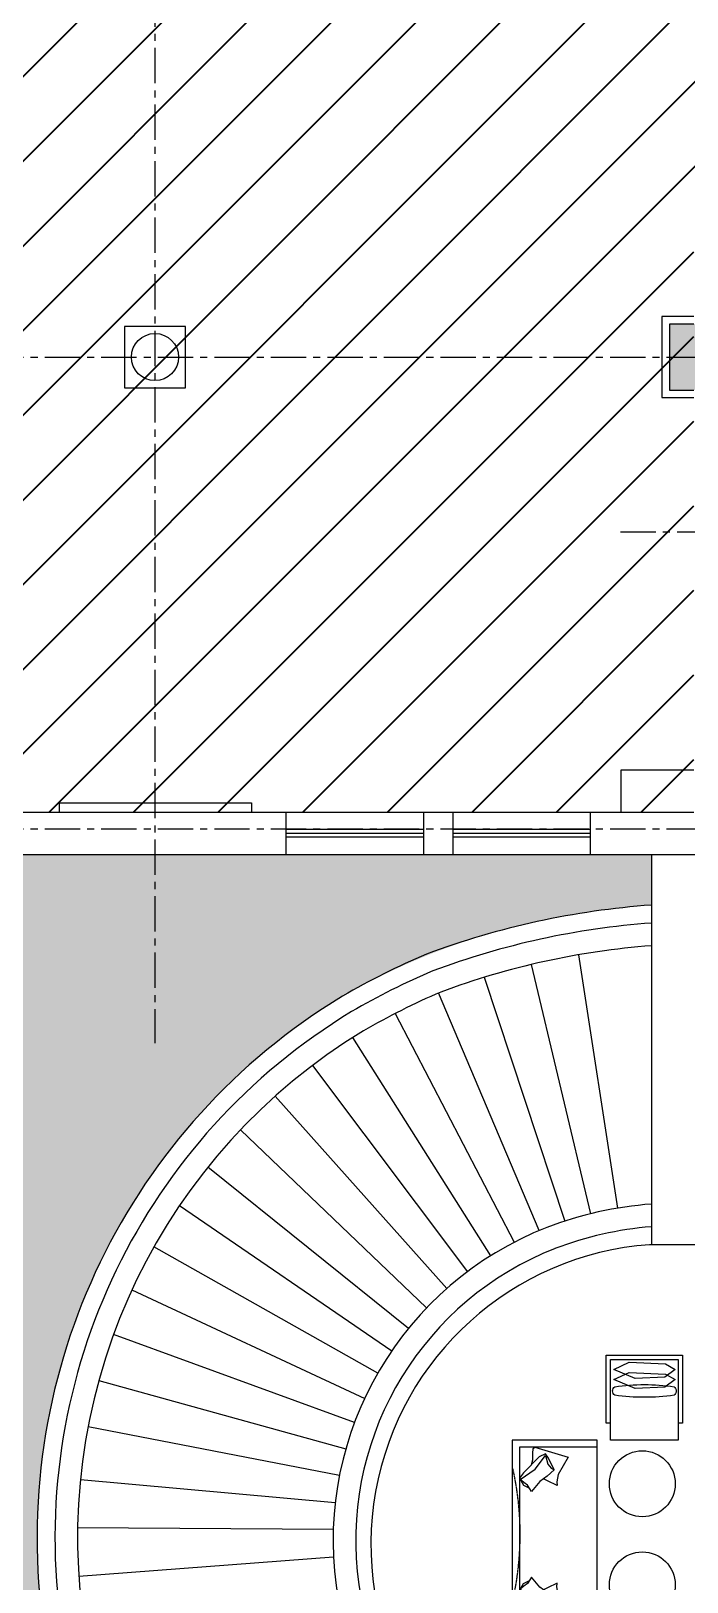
# Model space of a CAD drawing. Header units: millimetres. Extents: x -6033 to 120673, y -4970 to 90533.
# Drawn here: x 41054 to 48017, y 58221 to 74680 of the extents above; entities that cross this region are included whole.
import ezdxf

# ---------------------------------------------------------------- set-up
doc = ezdxf.new("R2010")
doc.units = ezdxf.units.MM
for name, pattern in [('I-AR$0$ACAD_ISO02W100', [15, 12, -3]), ('I-AR$0$CENTER', [2, 1.25, -0.25, 0.25, -0.25]), ('I-PLAN$0$CENTER', [2, 1.25, -0.25, 0.25, -0.25])]:
    doc.linetypes.add(name, pattern=pattern)
for name, color, linetype in [('I-AR$0$1-窗', 2, 'Continuous'), ('I-AR$0$9-填充', 8, 'Continuous'), ('I-AR$0$A-LOL061W1', 252, 'Continuous'), ('I-AR$0$A-stairs', 2, 'Continuous'), ('I-AR$0$D-BASE-INTWALL', 1, 'Continuous'), ('I-AR$0$D-BASE-WALL', 4, 'Continuous'), ('I-AR$0$L-ELEV-MARK', 253, 'Continuous'), ('I-AR$0$P-平面活动家具', 1, 'Continuous'), ('I-PLAN$0$I-GRID', 252, 'I-PLAN$0$CENTER')]:
    doc.layers.add(name, color=color, linetype=linetype)
doc.layers.add('I-AR$0$GZET_COL_GRID_1-200_轴线', color=8, linetype='I-AR$0$CENTER', lineweight=25)
doc.layers.add('I-AR$0$I-SCOPE', color=252, linetype='Continuous', lineweight=35)

# ---------------------------------------------------------------- blocks, each defined once
blk = doc.blocks.new('I-AR$0$pool-sofa')
at = {"layer": 'I-AR$0$P-平面活动家具'}
for points in [[(7569.645446275491, 29240.81226587633), (9569.645446275492, 29240.81226587633), (9569.645446275492, 30140.81226587633), (7569.645446275491, 30140.81226587633)], [(7644.645446275491, 29315.81226587633), (9494.645446275492, 29315.81226587633), (9494.645446275492, 30140.81226587633), (7644.645446275491, 30140.81226587633)]]:
    blk.add_lwpolyline(points, close=True, dxfattribs=at)
at = {"layer": 'I-AR$0$P-平面活动家具', "ltscale": 0.05}
for points in [[(7832.800743481449, 29443.53543106959), (7777.769579566418, 29458.84280850624), (7712.50853556313, 29458.14327797413), (7657.906206452403, 29461.9600401651), (7644.645446275491, 29479.58301202728), (7749.224546663593, 29833.74812315072), (7934.261296441588, 29726.56131630413), (8013.597204655495, 29713.76549831953), (8050.530895682182, 29716.36299936542), (8001.427003691336, 29614.14862435039), (7981.890629327142, 29570.84494636593)], [(9306.490149069534, 29443.53543106959), (9361.521312984565, 29458.84280850624), (9426.782356987853, 29458.14327797413), (9481.38468609858, 29461.9600401651), (9494.645446275492, 29479.58301202728), (9390.06634588739, 29833.74812315072), (9205.029596109394, 29726.56131630413), (9125.693687895488, 29713.76549831953), (9088.759996868801, 29716.36299936542), (9137.863888859647, 29614.14862435039), (9157.40026322384, 29570.84494636593)], [(7884.084236087975, 29686.25673113834), (7759.934822180657, 29625.10607598008), (7714.057348157351, 29592.1354078051), (7747.477051456633, 29526.75511458905), (7918.124435506251, 29360.31574755012), (7975.053166820783, 29315.81226587633), (8047.833063458223, 29360.54513162712), (8080.14926131544, 29421.92777728642)], [(9255.206656463008, 29686.25673113834), (9379.356070370326, 29625.10607598008), (9425.233544393632, 29592.1354078051), (9391.81384109435, 29526.75511458905), (9221.166457044732, 29360.31574755012), (9164.2377257302, 29315.81226587633), (9091.45782909276, 29360.54513162712), (9059.141631235543, 29421.92777728642)]]:
    blk.add_lwpolyline(points, dxfattribs=at)
for points in [[(8019.864115362971, 29363.31837857309), (7989.035032039682, 29324.4059700265), (7879.297535216071, 29483.26210530161), (7734.220356549208, 29592.1354078051), (7826.088429307579, 29619.6608544982), (7867.219264737038, 29653.29588639975), (7884.084236087975, 29686.25673113834), (7953.487036977486, 29609.46646813974), (8010.294221676812, 29532.22342459212), (8116.617022943682, 29443.74565028765), (8087.46006959681, 29426.54421303807), (8048.110757637259, 29401.69695080085)], [(9119.426777188011, 29363.31837857309), (9150.2558605113, 29324.4059700265), (9259.993357334912, 29483.26210530161), (9405.070536001775, 29592.1354078051), (9313.202463243404, 29619.6608544982), (9272.071627813944, 29653.29588639975), (9255.206656463008, 29686.25673113834), (9185.803855573497, 29609.46646813974), (9128.99667087417, 29532.22342459212), (9022.6738696073, 29443.74565028765), (9051.830822954173, 29426.54421303807), (9091.180134913724, 29401.69695080085)]]:
    blk.add_lwpolyline(points, close=True, dxfattribs=at)
blk = doc.blocks.new('I-AR$0$pool-chair')
at = {"layer": 'I-AR$0$P-平面活动家具'}
blk.add_lwpolyline([(7583.431403038206, 27375.4592798413), (8383.431403038148, 27375.45927984094), (8383.431403038156, 28325.45927984115), (7583.431403038211, 28325.45927984151)], close=True, dxfattribs=at)
for points in [[(7583.43140303821, 28125.45927984133), (7533.43140303821, 28125.45927984133), (7533.431403038183, 27325.45927984133), (8433.431403038183, 27325.45927984133), (8433.431403038188, 28125.45927984133), (8383.431403038154, 28125.45927984133)], [(7621.04293952445, 27611.40440998139), (7802.902928042509, 27527.29669840267), (8233.14011066156, 27546.28981285827), (8345.666630010122, 27611.25702909514), (8224.993877631896, 27702.29258525936), (7874.840591478445, 27718.57611960085), (7621.04293952445, 27611.40440998139)], [(7621.04293952445, 27492.02656301955), (7802.902928042509, 27407.91885144083), (8233.14011066156, 27426.91196589643), (8345.666630010122, 27491.8791821333), (8224.993877631896, 27582.91473829752), (7874.840591478445, 27599.19827263901), (7621.04293952445, 27492.02656301955)]]:
    blk.add_lwpolyline(points, dxfattribs=at)
for centre, radius, start, end in [((7983.431403038182, 25358.48108734848), 2462.500000000003, 81.82876644005023, 98.17123355994975), ((7670.931403038167, 27745.98108734847), 62.49999999998617, 126.8698976458505, 233.1301023541421), ((7983.431403038182, 30133.48108734849), 2462.500000000003, 261.828766440026, 278.1712335599741), ((8295.9314030382, 27745.98108734847), 62.49999999998617, 306.8698976458361, 53.13010235418405)]:
    blk.add_arc(centre, radius, start, end, dxfattribs=at)
blk = doc.blocks.new('I-AR$0$chuanghu1')
for p, q in [((0, 3230), (450, 3230)), ((0, 1770), (450, 1770)), ((0, 1460), (450, 1460)), ((0, 0), (450, 0))]:
    blk.add_line(p, q)
at = {"layer": 'I-AR$0$1-窗'}
for p, q in [((185, 3230), (185, 1770)), ((225, 3230), (225, 1770)), ((265, 3230), (265, 1770)), ((185, 1460), (185, 0)), ((225, 1460), (225, 0)), ((265, 1460), (265, 0))]:
    blk.add_line(p, q, dxfattribs=at)
blk = doc.blocks.new('I-AR$0$海龙_1211170131')
at = {"layer": 'I-AR$0$GZET_COL_GRID_1-200_轴线', "ltscale": 300}
for p, q in [((42145, 86275), (42145, 63715)), ((-2224.999999999993, 70995), (116415, 70995)), ((-2224.999999999993, 65990), (116415, 65990))]:
    blk.add_line(p, q, dxfattribs=at)
blk = doc.blocks.new('I-AR')
at = {"layer": 'I-AR$0$9-填充'}
h = blk.add_hatch(dxfattribs=at)
h.set_pattern_fill('GRASS', color=256, scale=20)
h.set_pattern_definition([(90, (-273251.6522538068, 190733.4542391462), (-359.2102448, 359.2102448), [95.25, -623.1704896]), (45, (-273251.6522538068, 190733.4542391462), (-359.2102448427661, 359.2102448427661), [95.25, -412.75]), (135, (-273251.6522538068, 190733.4542391462), (-359.2102448427661, -359.2102448427661), [95.25, -412.75])])
edge = h.paths.add_edge_path()
edge.add_arc((48075.09980175877, 57885.86272021267), 7531.13782698584, 93.31201896010458, 119.5511255798346, ccw=False)
edge.add_line((47640.00000002049, 65404.42143392797), (47640, 65940.00000000224))
edge.add_line((47640, 65940.00000000224), (18790, 65940.00000000226))
edge.add_line((18790, 65940.00000000226), (18790, 24876.39849369839))
edge.add_line((18790, 24876.39849369839), (26544.29322616477, 24876.39849369839))
edge.add_arc((32983.89004870411, 26170.13277620514), 6568.268845791113, 129.3415702300816, 191.3596716620677, ccw=False)
edge.add_arc((31476.03155863704, 28326.8062859796), 3949.565505750753, 104.59304370652359, 132.2595503306912, ccw=False)
edge.add_arc((30055.31018395955, 34280.10520697586), 2173.233099425972, 281.2942015813497, 313.0472720493361)
edge.add_arc((30426.6854120018, 33687.43448024165), 1492.565372304255, 318.1657641846177, 361.2613393646765)
edge.add_arc((32239.8381275516, 38300.38710596826), 4591.3285963544, 217.9676909432882, 265.99156706073484, ccw=False)
edge.add_arc((31872.41921090567, 37779.21967953868), 3985.327974789199, 125.18359558450021, 215.3095817904113, ccw=False)
edge.add_arc((29025.52329528192, 42303.87885726741), 1381.826173200816, 293.4798665672245, 340.2300881751192)
edge.add_arc((26868.27960269107, 41845.80067141893), 3457.635540556193, 359.8456275124313, 389.7659058237879)
edge.add_arc((24754.87081508432, 40495.08083228706), 5964.052808016896, 30.9504152630125, 59.69113305852917)
edge.add_arc((32772.04415484378, 54545.90765867644), 10213.63518444022, 222.3578845069345, 240.6422616467577, ccw=False)
edge.add_arc((30296.39652642189, 51889.92360785799), 6601.338333766303, 133.757229973819, 219.7996382101145, ccw=False)
edge.add_arc((30090.66382907331, 52466.32591896318), 6047.901985583007, 83.98209590828901, 136.1267597694406, ccw=False)
edge.add_arc((30375.31522357883, 52142.85514023763), 6347.667668990776, 36.73167792727202, 86.84457130365149, ccw=False)
edge.add_arc((30068.09959344426, 51782.82073227296), 6810.015933267933, 6.557601087147987, 37.61354295952498, ccw=False)
edge.add_arc((41498.84925946081, 52752.03841550907), 4669.216621075783, 182.3505496015985, 202.5852956703295)
edge.add_arc((42128.71283438383, 53741.83595042868), 5670.87026365447, 209.3906972536992, 246.7482145344888)
edge.add_arc((42155.24974690983, 52652.27799340902), 4702.300663284869, 241.2015315274473, 275.2103590187771)
edge.add_arc((41515.36539457133, 55945.38266907222), 8047.017238033709, 277.6189871787022, 295.6926092267267)
edge.add_arc((47570.22558053257, 51841.11267866677), 4060.74771081201, 180.3254316103383, 230.8068843918955, ccw=False)
edge.add_line((43509.5433708895, 51818.04835224437), (43509.5433708895, 53394.33280677747))
edge.add_arc((48076.45331479656, 58632.79464086366), 6949.686958628743, 186.4907584204857, 228.9179643644189, ccw=False)
edge.add_arc((47832.07409407338, 58690.435928249), 6713.926906089835, 121.1335366071462, 187.2152790693291, ccw=False)
at = {"layer": 'I-AR$0$A-LOL061W1'}
blk.add_hatch(color=256, dxfattribs=at).paths.add_polyline_path([(48090, 71570), (47830, 71570), (47830, 70870), (48090, 70870), (48630, 70870), (48770, 70870), (48770, 71570), (48630, 71570)])
at = {"layer": 'I-AR$0$I-SCOPE'}
h = blk.add_hatch(dxfattribs=at)
h.set_pattern_fill('ANSI31', color=256, scale=200)
h.set_pattern_definition([(45, (0, 0), (-449.0128060534577, 449.0128060534577), [])])
h.paths.add_polyline_path([(63300.00000000001, 72640), (66630, 72640), (66630, 70889.38256153524), (90600, 70889.99999999999), (90600, 66390.00000000001), (96650.00000000001, 66390.00000000001), (96650, 24876.39849369839), (18340, 24876.39849369839), (18340, 66390), (48090, 66390), (48090, 72640), (51400, 72640), (51400, 72649.88673694879), (52869.5, 72649.88673694879), (52869.5, 72640), (55240.00000000001, 72640), (55240.00000000001, 72790.00000000013), (59460, 72790.00000000013), (59460, 72640), (61830.5, 72640), (61830.5, 72649.88673694879), (63300, 72649.88673694879)], flags=16)
h.paths.add_polyline_path([(7330, 0), (7330, -1770), (11180, -1770), (11180, 0), (18450, 0), (18449.99999999991, 2899.999999999971), (27550, 2899.999999999971), (27550, 18090), (37037.33127936907, 18090), (37037.33127936907, 17350), (96200, 17350), (96200, 18120), (114640, 18120), (114640, 84500), (0, 84500), (0, 0)])
at = {"layer": 'I-AR$0$A-stairs'}
for p, q in [((46867.02018069243, 64877.172261043), (47279.5532369432, 62187.56225494243)), ((46997.3336399016, 62129.37314114391), (46368.05693563865, 64774.77953394243)), ((45865.86765136523, 64638.3086154921), (46720.29618821992, 62050.84061925205)), ((46447.89702042751, 61950.58107076987), (45380.27029754641, 64471.83167068732)), ((44917.91967127426, 64252.57643159127), (46182.28436515713, 61825.78435320771)), ((45933.26480059652, 61683.04639107577), (44471.67972074123, 64000.37820823248)), ((44041.36512567895, 63702.24826292552), (45686.49401274184, 61513.28703752681)), ((45467.80444991216, 61334.99441084608), (43646.05165902851, 63377.11423323028)), ((43278.52106434992, 63020.89689292412), (45253.17663337244, 61128.89737486678)), ((45061.68170533003, 60912.11557264667), (42929.78660559515, 62621.76073566283)), ((42630.7851082366, 62216.67049884897), (44884.30212753313, 60674.65765798757)), ((44735.26297219424, 60437.39862414429), (42358.94204212772, 61777.92081129694)), ((42125.95498324232, 61322.53434094069), (44595.73464104859, 60168.94129488352)), ((44487.64988717111, 59911.8160071595), (41929.44870624924, 60846.06829303126)), ((41774.22649904015, 60360.83105409016), (44396.09986637579, 59633.60199605059)), ((44328.28100088937, 59352.05602598871), (41659.48664163845, 59868.10375201084)), ((41578.54866340524, 59307.81510595427), (44283.35943091335, 59064.86723942263)), ((44262.01556948852, 58777.57514451939), (41549.00043425383, 58793.98662290009)), ((41561.35924839089, 58283.16122338947), (44264.02023481065, 58486.59872076454))]:
    blk.add_line(p, q, dxfattribs=at)
for centre, radius, start, end in [((48261.39788043592, 56815.39345595878), 8611.477047064713, 94.13801790139327, 110.4490485418341), ((48261.39788043592, 56815.39345595878), 8421.477047064713, 94.23154545199087, 110.4490485418341), ((48341.11400390649, 57605.81078936605), 7906.508043020091, 112.9923322315283, 120.2157239646565), ((48261.39788043592, 56815.39345595878), 8181.477047064714, 94.35591222478749, 110.4490485418341), ((48364.65609201463, 57562.3172859631), 7765.940249851946, 113.089085178549, 120.2045986400868), ((47832.07409407338, 58690.435928249), 6713.926906089825, 121.1467187619368, 187.2400540114148), ((48402.23459399352, 57491.7441912473), 7605.872932330688, 113.2242809509188, 120.1520620564916), ((47832.07409407338, 58690.435928249), 6523.926906089825, 121.1467187619368, 187.2400540114148), ((47832.07409407338, 58690.435928249), 6283.926906089825, 121.1467187619368, 187.2400540114148), ((47936.10649264464, 58289.76905250348), 3952.702117103104, 94.29619034509456, 110.8496537271963), ((47833.39308111975, 58656.68482691518), 3573.422980766898, 111.4044992228758, 263.8496064282235), ((47936.10649264464, 58289.76905250348), 3712.702117103104, 94.57448227231056, 110.8496537271963), ((47834.32151894504, 58656.13750996711), 3334.271442797044, 111.4151537317962, 259.6993630432741), ((47851.74587501539, 58618.18438989346), 3190.207030467707, 94.15662818057332, 245.4898844530153)]:
    blk.add_arc(centre, radius, start, end, dxfattribs=at)
at = {"layer": 'I-AR$0$D-BASE-INTWALL'}
blk.add_lwpolyline([(48090, 71650), (47750, 71650), (47750, 70790), (48090, 70790)], dxfattribs=at)
blk.add_lwpolyline([(42045, 70895), (42695, 70895), (42695, 71545), (42045, 71545)], close=True, dxfattribs=at)
at = {"layer": 'I-AR$0$D-BASE-WALL'}
for p, q in [((47320, 66390), (47320, 66840)), ((47320, 66840), (48090, 66840)), ((18530, 66390), (48090, 66390)), ((10830, 65940), (50180, 65940.00000000399)), ((47640, 65940.00000000374), (47640, 61800)), ((50100, 61800), (47620.50937156519, 61800))]:
    blk.add_line(p, q, dxfattribs=at)
for points in [[(48090, 71570), (47830, 71570), (47830, 70870), (48090, 70870)], [(41355, 66390), (41355, 66490), (43395, 66490), (43395, 66390)]]:
    blk.add_lwpolyline(points, dxfattribs=at)
blk.add_circle((42370, 71220), 250, dxfattribs=at)
at = {"layer": 'I-AR$0$L-ELEV-MARK', "linetype": 'I-AR$0$ACAD_ISO02W100'}
blk.add_arc((43054.86446661269, 58726.96009305076), 3191.372174682746, 347.3296475458841, 12.67035245411589, dxfattribs=at)
at = {"layer": 'I-AR$0$P-平面活动家具'}
for centre in [(47542.79515266186, 59263.43018511412), (47542.79515266186, 58189.79295515371)]:
    blk.add_circle(centre, 350, dxfattribs=at)
at = {"layer": 'I-AR$0$D-BASE-WALL', "rotation": 270}
blk.add_blockref('I-AR$0$chuanghu1', (43760, 66390), dxfattribs=at)
at = {"layer": 'I-AR$0$GZET_COL_GRID_1-200_轴线'}
blk.add_blockref('I-AR$0$海龙_1211170131', (225.0000000000073, 225), dxfattribs=at)
at = {"layer": 'I-AR$0$P-平面活动家具', "xscale": -0.9000000000000001, "yscale": 0.9000000000000001, "zscale": 0.9000000000000001, "rotation": 180}
blk.add_blockref('I-AR$0$pool-chair', (40379.87665684475, 85219.5249219937), dxfattribs=at)
at = {"layer": 'I-AR$0$P-平面活动家具', "rotation": 270}
blk.add_blockref('I-AR$0$pool-sofa', (16921.98288678611, 67296.25701640951), dxfattribs=at)
blk = doc.blocks.new('I-PLAN')
at = {"layer": 'I-PLAN$0$I-GRID', "ltscale": 300}
blk.add_lwpolyline([(47311.08745556371, 69365), (67518.91254443629, 69365)], dxfattribs=at)

msp = doc.modelspace()

# ---------------------------------------------------------------- block references
for name in ['I-AR', 'I-PLAN']:
    msp.add_blockref(name, (0, 0))

doc.saveas('drawing.dxf')
